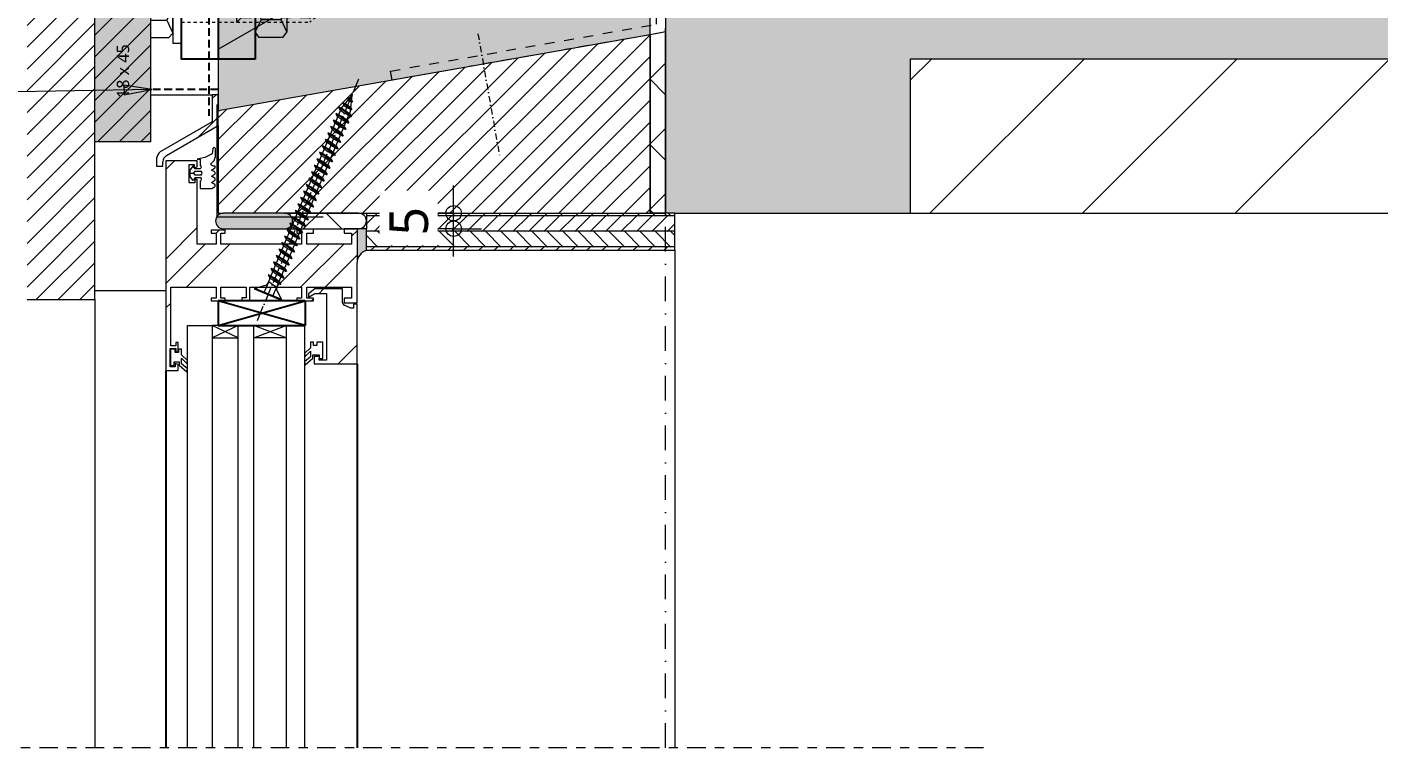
# Model space of a CAD drawing. Header units: millimetres. Extents: x -435 to 27166, y -19117 to 26500.
# Drawn here: x 7180.3 to 7618.6, y 21802.3 to 22036.1 of the extents above; entities that cross this region are included whole.
import ezdxf

# ---------------------------------------------------------------- set-up
doc = ezdxf.new("R2010")
doc.units = ezdxf.units.MM
for name, pattern in [('Dash', [6.35, 3.175, -3.175]), ('MV_center', [15, 6, -3, 3, -3]), ('MV_hartlijn_staal', [6.6, 5, -0.8, 0, -0.8]), ('MV_hidden', [3.75, 2.5, -1.25]), ('MV_stramien', [16, 8, -4, 0, -4]), ('Streep 1_1', [2, 1, -1]), ('Streep-stip _ detail', [4, 2, -1, 0, -1])]:
    doc.linetypes.add(name, pattern=pattern)
for name, color, linetype, lineweight in [('A-ANNO-DIMS', 211, 'Continuous', 13), ('A-ANNO-DIMS-5', 211, 'Continuous', 13), ('A-ANNO-NOTE', 131, 'Continuous', 18), ('A-DETL', 90, 'Continuous', 13), ('A-DETL-GENF', 92, 'Continuous', 18), ('A-DETL-GENF-HDLN', 1, 'Dash', 18), ('A-DETL-MEDM', 33, 'Continuous', 18), ('A-DETL-THIN', 151, 'Continuous', 18), ('G-ANNO-TEXT', 231, 'Continuous', 13)]:
    doc.layers.add(name, color=color, linetype=linetype, lineweight=lineweight)
doc.styles.add('Segoe UI_1', font='segoeui.ttf', dxfattribs={"height": 4})
doc.styles.add('Segoe UI_3', font='segoeui.ttf', dxfattribs={"height": 12.5})
doc.dimstyles.new('2_5_mm_4', dxfattribs={"dimscale": 304.8, "dimtxt": 13.092049, "dimasz": 0.016404, "dimexe": 0.029528, "dimexo": 0.0625, "dimgap": 0.014764, "dimtad": 1, "dimdec": 0, "dimzin": 0, "dimdsep": 46, "dimtxsty": 'Segoe UI_3', "dimblk1": 'DOTBLANK', "dimblk2": 'DOTBLANK', "dimsah": 1, "dimcen": 0.09, "dimdle": 0.029528, "dimazin": 0, "dimtfac": 1, "dimtdec": 4, "dimtix": 1, "dimtmove": 0, "dimatfit": 3, "dimfxl": 0.029528, "dimfxlon": 1, "dimtvp": 1, "dimtfill": 1, "dimtolj": 1, "dimtzin": 0, "dimarcsym": 2})
pattern_1 = [(45, (0, 0), (-3.5355339, 3.5355339), [])]
pattern_2 = [(45, (0, 0), (-22.45064, 22.45064), []), (45, (7.938, 0), (0, 44.90128), []), (45, (-7.938, 0), (0, 44.90128), [])]
pattern_3 = [(45, (0, 0), (-10.606602, 10.606602), []), (135, (0, 0), (-10.606602, -10.606602), [])]

# ---------------------------------------------------------------- blocks, each defined once
blk = doc.blocks.new('42 isolatie - Type 1-3763119-Details Appartement')
at = {"layer": 'A-DETL-GENF'}
blk.add_hatch(color=256, dxfattribs=at).paths.add_polyline_path([(483.97, 1.37), (459.39, 140.8), (0.28, 140.8), (0.28, 0.8), (483.97, 0.8)])
at = {"layer": 'A-DETL-GENF', "lineweight": 13}
h = blk.add_hatch(dxfattribs=at)
h.set_pattern_fill('FP_8', color=256, style=0, pattern_type=2)
h.set_pattern_definition([(60, (-857.8, 704), (-121.936, 70.4), []), (120, (-857.8, 704), (-121.936, -70.4), [])])
h.paths.add_polyline_path([(483.97, 1.37), (459.39, 140.8), (0.28, 140.8), (0.28, 0.8), (483.97, 0.8)])
at = {"layer": 'A-DETL-GENF'}
for p, q in [((459.39, 140.8), (0.28, 140.8)), ((0.28, 140.8), (0.28, 0.8)), ((459.39, 140.8), (0.28, 140.8)), ((0.28, 0.8), (478.85, 0.8)), ((0.28, 0.8), (478.85, 0.8)), ((478.85, 0.8), (483.97, 0.8)), ((483.97, 0.8), (483.97, 1.37)), ((483.97, 0.8), (483.97, 1.37))]:
    blk.add_line(p, q, dxfattribs=at)
blk = doc.blocks.new('00 moer s e1 - M16-3186865-Details Appartement')
at = {"layer": 'A-DETL-GENF'}
for p, q in [((-13, 11.61), (-11.72, 13)), ((-13, 11.61), (-11.14, 7.43)), ((-13, -11.14), (-13, 11.61)), ((-11.72, 13), (-3.99, 13)), ((-4.64, 7.43), (-2.79, 11.61)), ((-3.99, 13), (-2.79, 11.61)), ((-2.79, 11.61), (-2.79, 0)), ((-11.14, 7.43), (-13, 3.25)), ((-11.14, 7.43), (-4.64, 7.43)), ((-2.79, 3.25), (-4.64, 7.43)), ((-13, 3.25), (-13, -3.25)), ((-2.79, -3.25), (-2.79, 3.25)), ((-2.79, 0), (-2.79, -11.14)), ((-13, -3.25), (-11.14, -7.2)), ((-4.64, -7.2), (-2.79, -3.25)), ((-11.14, -7.2), (-13, -11.14)), ((-11.14, -7.2), (-4.64, -7.2)), ((-2.79, -11.14), (-4.64, -7.2)), ((-11.78, -13), (-13, -11.14)), ((-4.16, -13), (-11.78, -13)), ((-2.79, -11.14), (-4.16, -13))]:
    blk.add_line(p, q, dxfattribs=at)
blk = doc.blocks.new('00 bout s e1 - M16-4297819-Details Appartement')
at = {"layer": 'A-DETL-GENF'}
for p, q in [((0, 14.86), (-2.79, 14.86)), ((-2.79, 14.86), (-2.79, 0)), ((0, -14.86), (0, 14.86)), ((-11.78, 13), (-13, 11.14)), ((-11.14, 7.2), (-13, 11.14)), ((-13, 11.14), (-13, -1.8)), ((-4.16, 13), (-11.78, 13)), ((-2.79, 11.14), (-4.64, 7.2)), ((-2.79, 11.14), (-4.16, 13)), ((-2.79, 0), (-2.79, 11.14)), ((-13, 3.25), (-11.14, 7.2)), ((-11.14, 7.2), (-4.64, 7.2)), ((-4.64, 7.2), (-2.79, 3.25)), ((-13, -1.8), (-13, 3.25)), ((-2.79, 3.25), (-2.79, -3.25)), ((-2.79, -3.25), (-4.64, -7.43)), ((-2.79, -11.61), (-2.79, 0)), ((-2.79, 0), (-2.79, -14.86)), ((-10, -7.43), (-4.64, -7.43)), ((-4.64, -7.43), (-2.79, -11.61)), ((-10, -13), (-3.99, -13)), ((-3.99, -13), (-2.79, -11.61)), ((-2.79, -14.86), (0, -14.86))]:
    blk.add_line(p, q, dxfattribs=at)
at = {"layer": 'A-DETL-GENF', "linetype": 'Streep 1_1', "lineweight": 13}
for p, q in [((0, 8), (41.66, 8)), ((43.66, 6.5), (41.66, 8)), ((41.66, 8), (41.66, -8)), ((43.66, -6.5), (43.66, 6.5)), ((0, -8), (41.66, -8)), ((43.66, -6.5), (41.66, -8))]:
    blk.add_line(p, q, dxfattribs=at)
at = {"layer": 'A-DETL-GENF-HDLN'}
for p, q in [((18, 8), (19.5, 6.5)), ((18, -8), (18, 8)), ((19.5, 6.5), (41.66, 6.5)), ((18, -8), (19.5, -6.5)), ((19.5, -6.5), (41.66, -6.5))]:
    blk.add_line(p, q, dxfattribs=at)
blk = doc.blocks.new('31 driedubbel_glas - HR___-V67-Details Appartement')
at = {"layer": 'A-DETL-GENF', "lineweight": 13}
for p, q in [((73.04, 38), (210, 38)), ((210, 38), (210, 30)), ((210, 30), (73.04, 30)), ((210, 30), (206, 30)), ((210, 21.5), (206, 30)), ((206, 21.5), (210, 30)), ((206, 30), (206, 21.5)), ((210, 21.5), (210, 30)), ((73.04, 21.5), (210, 21.5)), ((210, 21.5), (210, 0)), ((73.04, 16.5), (210, 16.5)), ((206, 6), (206, 16.5)), ((206, 16.5), (210, 6)), ((206, 6), (210, 16.5)), ((210, 6), (73.04, 6)), ((210, 0), (73.04, 0))]:
    blk.add_line(p, q, dxfattribs=at)
blk = doc.blocks.new('28 schroeven 2D - Verzonken schroef 5_0x70mm-4442500-Details Appartement')
at = {"layer": 'A-DETL-GENF', "linetype": 'MV_hartlijn_staal', "lineweight": 13}
blk.add_line((0, -9.1), (0, 75.9), dxfattribs=at)
at = {"layer": 'A-DETL-GENF', "lineweight": 5}
for p, q in [((-1.76, 66.66), (-1.01, 66.02)), ((1.76, 65.84), (-1.76, 66.66)), ((-1.5, 65), (0, 70)), ((-1.02, 68.71), (-0.27, 68.07)), ((1.02, 68.23), (-1.02, 68.71)), ((0, 70), (1.5, 65)), ((0.27, 68.87), (1.02, 68.23)), ((1.01, 66.48), (1.76, 65.84)), ((-2.5, 64.89), (-1.75, 64.25)), ((2.5, 63.73), (-2.5, 64.89)), ((-2.5, 62.62), (-1.75, 61.98)), ((2.5, 61.46), (-2.5, 62.62)), ((-1.5, 3.55), (-1.5, 65)), ((1.5, 65), (1.5, 3.55)), ((1.75, 64.37), (2.5, 63.73)), ((1.75, 62.1), (2.5, 61.46)), ((-2.5, 60.36), (-1.75, 59.72)), ((2.5, 59.19), (-2.5, 60.36)), ((-2.5, 58.09), (-1.75, 57.45)), ((2.5, 56.92), (-2.5, 58.09)), ((1.75, 59.83), (2.5, 59.19)), ((1.75, 57.56), (2.5, 56.92)), ((-2.5, 55.82), (-1.75, 55.18)), ((2.5, 54.65), (-2.5, 55.82)), ((-2.5, 53.55), (-1.75, 52.91)), ((2.5, 52.38), (-2.5, 53.55)), ((1.75, 55.29), (2.5, 54.65)), ((1.75, 53.02), (2.5, 52.38)), ((-2.5, 51.28), (-1.75, 50.64)), ((2.5, 50.12), (-2.5, 51.28)), ((-2.5, 49.01), (-1.75, 48.37)), ((2.5, 47.85), (-2.5, 49.01)), ((1.75, 50.76), (2.5, 50.12)), ((1.75, 48.49), (2.5, 47.85)), ((-2.5, 46.74), (-1.75, 46.1)), ((2.5, 45.58), (-2.5, 46.74)), ((-2.5, 44.47), (-1.75, 43.83)), ((2.5, 43.31), (-2.5, 44.47)), ((1.75, 46.22), (2.5, 45.58)), ((1.75, 43.95), (2.5, 43.31)), ((-2.5, 42.2), (-1.75, 41.56)), ((2.5, 41.04), (-2.5, 42.2)), ((-2.5, 39.93), (-1.75, 39.29)), ((2.5, 38.77), (-2.5, 39.93)), ((1.75, 41.68), (2.5, 41.04)), ((-2.5, 37.67), (-1.75, 37.03)), ((2.5, 36.5), (-2.5, 37.67)), ((-2.5, 35.4), (-1.75, 34.76)), ((2.5, 34.23), (-2.5, 35.4)), ((1.75, 39.41), (2.5, 38.77)), ((1.75, 37.14), (2.5, 36.5)), ((-2.5, 33.13), (-1.75, 32.49)), ((2.5, 31.96), (-2.5, 33.13)), ((-2.5, 30.86), (-1.75, 30.22)), ((2.5, 29.69), (-2.5, 30.86)), ((1.75, 34.87), (2.5, 34.23)), ((1.75, 32.6), (2.5, 31.96)), ((-2.5, 28.59), (-1.75, 27.95)), ((2.5, 27.43), (-2.5, 28.59)), ((-2.5, 26.32), (-1.75, 25.68)), ((2.5, 25.16), (-2.5, 26.32)), ((1.75, 30.33), (2.5, 29.69)), ((1.75, 28.07), (2.5, 27.43)), ((-2.5, 24.05), (-1.75, 23.41)), ((2.5, 22.89), (-2.5, 24.05)), ((1.75, 25.8), (2.5, 25.16)), ((1.75, 23.53), (2.5, 22.89)), ((-2.5, 21.78), (-1.75, 21.14)), ((2.5, 20.62), (-2.5, 21.78)), ((-2.5, 19.51), (-1.75, 18.87)), ((2.5, 18.35), (-2.5, 19.51)), ((1.75, 21.26), (2.5, 20.62)), ((1.75, 18.99), (2.5, 18.35)), ((-2.5, 17.24), (-1.75, 16.6)), ((2.5, 16.08), (-2.5, 17.24)), ((-2.5, 14.98), (-1.75, 14.34)), ((2.5, 13.81), (-2.5, 14.98)), ((1.75, 16.72), (2.5, 16.08)), ((1.75, 14.45), (2.5, 13.81)), ((-2.5, 12.71), (-1.75, 12.07)), ((2.5, 11.54), (-2.5, 12.71)), ((-2.5, 10.44), (-1.75, 9.8)), ((2.5, 9.27), (-2.5, 10.44)), ((1.75, 12.18), (2.5, 11.54)), ((1.75, 9.91), (2.5, 9.27)), ((-2.5, 8.17), (-1.75, 7.53)), ((2.5, 7), (-2.5, 8.17)), ((-2.5, 5.9), (-1.75, 5.26)), ((2.5, 4.74), (-2.5, 5.9)), ((1.75, 7.64), (2.5, 7)), ((1.75, 5.38), (2.5, 4.74)), ((-2.04, 2.4), (-4.9, 0)), ((-4.9, 0), (4.9, 0)), ((-4.54, 0.3), (4.54, 0.3)), ((-1.5, 4), (1.53, 3.26)), ((4.9, 0), (2.04, 2.4))]:
    blk.add_line(p, q, dxfattribs=at)
at = {"layer": 'A-DETL-GENF'}
for p, q in [((-1.5, 3.55), (-1.5, 0)), ((1.5, 3.55), (1.5, 0))]:
    blk.add_line(p, q, dxfattribs=at)
at = {"layer": 'A-DETL-GENF', "lineweight": 5}
for centre, start, end in [((-3, 3.55), 310, 0), ((3, 3.55), 180, 230)]:
    blk.add_arc(centre, 1.5, start, end, dxfattribs=at)
for points in [[(-1.76, 66.66), (-1.34, 66.87), (1.01, 66.48)], [(-1.02, 68.71), (-0.85, 68.85), (0.27, 68.87)], [(-1.01, 66.02), (1.59, 65.65), (1.76, 65.84)], [(-0.27, 68.07), (0.96, 68.13), (1.02, 68.23)], [(-2.5, 64.89), (-1.83, 65.19), (1.75, 64.37)], [(-2.5, 62.62), (-1.83, 62.92), (1.75, 62.1)], [(-1.75, 64.25), (2.23, 63.45), (2.5, 63.73)], [(-1.75, 61.98), (2.23, 61.18), (2.5, 61.46)], [(-2.5, 60.36), (-1.83, 60.65), (1.75, 59.83)], [(-2.5, 58.09), (-1.83, 58.38), (1.75, 57.56)], [(-1.75, 59.72), (2.23, 58.91), (2.5, 59.19)], [(-1.75, 57.45), (2.23, 56.65), (2.5, 56.92)], [(-2.5, 55.82), (-1.83, 56.11), (1.75, 55.29)], [(-2.5, 53.55), (-1.83, 53.84), (1.75, 53.02)], [(-1.75, 55.18), (2.23, 54.38), (2.5, 54.65)], [(-1.75, 52.91), (2.23, 52.11), (2.5, 52.38)], [(-2.5, 51.28), (-1.83, 51.57), (1.75, 50.76)], [(-2.5, 49.01), (-1.83, 49.3), (1.75, 48.49)], [(-1.75, 50.64), (2.23, 49.84), (2.5, 50.12)], [(-1.75, 48.37), (2.23, 47.57), (2.5, 47.85)], [(-2.5, 46.74), (-1.83, 47.04), (1.75, 46.22)], [(-2.5, 44.47), (-1.83, 44.77), (1.75, 43.95)], [(-1.75, 46.1), (2.23, 45.3), (2.5, 45.58)], [(-1.75, 43.83), (2.23, 43.03), (2.5, 43.31)], [(-2.5, 42.2), (-1.83, 42.5), (1.75, 41.68)], [(-2.5, 39.93), (-1.83, 40.23), (1.75, 39.41)], [(-1.75, 41.56), (2.23, 40.76), (2.5, 41.04)], [(-2.5, 37.67), (-1.83, 37.96), (1.75, 37.14)], [(-2.5, 35.4), (-1.83, 35.69), (1.75, 34.87)], [(-1.75, 39.29), (2.23, 38.49), (2.5, 38.77)], [(-1.75, 37.03), (2.23, 36.22), (2.5, 36.5)], [(-2.5, 33.13), (-1.83, 33.42), (1.75, 32.6)], [(-2.5, 30.86), (-1.83, 31.15), (1.75, 30.33)], [(-1.75, 34.76), (2.23, 33.96), (2.5, 34.23)], [(-1.75, 32.49), (2.23, 31.69), (2.5, 31.96)], [(-2.5, 28.59), (-1.83, 28.88), (1.75, 28.07)], [(-2.5, 26.32), (-1.83, 26.61), (1.75, 25.8)], [(-1.75, 30.22), (2.23, 29.42), (2.5, 29.69)], [(-1.75, 27.95), (2.23, 27.15), (2.5, 27.43)], [(-2.5, 24.05), (-1.83, 24.35), (1.75, 23.53)], [(-1.75, 25.68), (2.23, 24.88), (2.5, 25.16)], [(-1.75, 23.41), (2.23, 22.61), (2.5, 22.89)], [(-2.5, 21.78), (-1.83, 22.08), (1.75, 21.26)], [(-2.5, 19.51), (-1.83, 19.81), (1.75, 18.99)], [(-1.75, 21.14), (2.23, 20.34), (2.5, 20.62)], [(-1.75, 18.87), (2.23, 18.07), (2.5, 18.35)], [(-2.5, 17.24), (-1.83, 17.54), (1.75, 16.72)], [(-2.5, 14.98), (-1.83, 15.27), (1.75, 14.45)], [(-1.75, 16.6), (2.23, 15.8), (2.5, 16.08)], [(-1.75, 14.34), (2.23, 13.53), (2.5, 13.81)], [(-2.5, 12.71), (-1.83, 13), (1.75, 12.18)], [(-2.5, 10.44), (-1.83, 10.73), (1.75, 9.91)], [(-1.75, 12.07), (2.23, 11.27), (2.5, 11.54)], [(-1.75, 9.8), (2.23, 9), (2.5, 9.27)], [(-2.5, 8.17), (-1.83, 8.46), (1.75, 7.64)], [(-2.5, 5.9), (-1.83, 6.19), (1.75, 5.38)], [(-1.75, 7.53), (2.23, 6.73), (2.5, 7)], [(-1.75, 5.26), (2.23, 4.46), (2.5, 4.74)]]:
    blk.add_open_spline(points, degree=2, dxfattribs=at)
blk = doc.blocks.new('30_L-anker schuin - 90x90-4466865-Details Appartement')
at = {"layer": 'A-DETL-GENF', "linetype": 'Streep-stip _ detail', "lineweight": 13}
for p, q in [((60.82, 0.57), (53.88, 39.96)), ((-30, -60), (10, -60))]:
    blk.add_line(p, q, dxfattribs=at)
at = {"layer": 'A-DETL-GENF', "linetype": 'Dash'}
for p, q in [((0, 0), (88.63, 15.63)), ((88.63, 15.63), (89.15, 12.67)), ((89.15, 12.67), (3, -2.52)), ((0, -90), (0, 0)), ((3, -2.52), (3, -90)), ((3, -90), (0, -90))]:
    blk.add_line(p, q, dxfattribs=at)
at = {"layer": 'A-DETL-GENF'}
for p, q in [((0, -50), (3, -50)), ((0, -70), (3, -70))]:
    blk.add_line(p, q, dxfattribs=at)
blk = doc.blocks.new('00 hout_rechthoekig_sls - Vuren 18x45-V68-Details Appartement')
at = {"layer": 'A-DETL-GENF', "lineweight": 13}
blk.add_hatch(color=256, dxfattribs=at).paths.add_polyline_path([(0, -18), (45, -18), (45, 0), (0, 0)])
at = {"layer": 'A-DETL-MEDM', "lineweight": 13}
h = blk.add_hatch(dxfattribs=at)
h.set_pattern_fill('FP_84', color=256, style=0, pattern_type=2)
h.set_pattern_definition([(315, (-21998.948, 7202.344), (3.5355339, 3.5355339), [])])
h.paths.add_polyline_path([(0, -18), (45, -18), (45, 0), (0, 0)])
at = {"layer": 'A-DETL-MEDM'}
for p, q in [((0, 0), (45, 0)), ((0, -18), (0, 0)), ((45, 0), (45, -18)), ((45, 0), (45, -18)), ((45, 0), (45, -18)), ((45, -18), (0, -18)), ((45, -18), (0, -18))]:
    blk.add_line(p, q, dxfattribs=at)
blk = doc.blocks.new('NLRS_00_DI_maskeer - Type 1-4234965-Details Appartement')
at = {"layer": 'A-DETL-GENF', "linetype": 'MV_center'}
blk.add_line((268.67, 0), (-100, 0), dxfattribs=at)
blk = doc.blocks.new('DIMBLOCK281-Details Appartement')
at = {"layer": 'A-ANNO-DIMS-5'}
for p, q in [((7318.63, 21961.74), (7318.63, 21984.74)), ((7318.63, 21975.74), (7309.63, 21975.74)), ((7318.63, 21975.74), (7327.63, 21975.74)), ((7318.63, 21970.74), (7309.63, 21970.74)), ((7318.63, 21970.74), (7327.63, 21970.74))]:
    blk.add_line(p, q, dxfattribs=at)
for centre in [(7318.63, 21975.74), (7318.63, 21970.74)]:
    blk.add_circle(centre, 2.5, dxfattribs=at)
at = {"layer": 'A-ANNO-DIMS-5', "color": 0, "insert": (7297.82, 21968.48), "char_height": 12.5, "width": 11.4258, "attachment_point": 1, "rotation": 90, "line_spacing_factor": 1.142579, "style": 'Segoe UI_3', "bg_fill": 3, "box_fill_scale": 1.25, "bg_fill_color": 9, "bg_fill_true_color": 13158600, "bg_fill_transparency": 0}
blk.add_mtext('5', dxfattribs=at)
blk = doc.blocks.new('_DotBlank')
at = {"color": 0, "linetype": 'ByBlock', "lineweight": -2}
blk.add_line((-0.5, 0), (-1, 0), dxfattribs=at)
blk.add_circle((0, 0), 0.5, dxfattribs=at)

msp = doc.modelspace()

# ---------------------------------------------------------------- hatches: boundary and pattern name
at = {"layer": 'A-DETL-GENF', "lineweight": 13}
h = msp.add_hatch(dxfattribs=at)
h.set_pattern_fill('FP_33', color=250, style=0, pattern_type=2)
h.set_pattern_definition(pattern_1)
h.paths.add_polyline_path([(7198.76, 21947.74), (7202.34, 21947.74), (7202.34, 22528.24), (7180.34, 22528.24), (7180.34, 21947.74)])
at = {"layer": 'A-DETL-GENF'}
for color, points in [(9, [(7435.95, 21975.74), (7466.61, 21975.74), (7466.61, 22025.74), (7891.53, 22025.74), (7891.53, 22175.74), (7387.34, 22175.74), (7387.34, 21975.74), (7390.34, 21975.74)]), (7, [(7243.94, 21970.74), (7263.94, 21970.74), (7264.59, 21970.83), (7265.19, 21971.08), (7265.71, 21971.48), (7266.11, 21971.99), (7266.36, 21972.6), (7266.44, 21973.24), (7266.36, 21973.89), (7266.11, 21974.49), (7265.71, 21975.01), (7265.19, 21975.41), (7264.59, 21975.66), (7263.94, 21975.74), (7243.94, 21975.74), (7243.3, 21975.66), (7242.69, 21975.41), (7242.18, 21975.01), (7241.78, 21974.49), (7241.53, 21973.89), (7241.44, 21973.24), (7241.53, 21972.6), (7241.78, 21971.99), (7242.18, 21971.48), (7242.69, 21971.08), (7243.3, 21970.83)]), (1, [(7287.34, 21959.74), (7287.44, 21960.62), (7287.72, 21961.45), (7288.18, 21962.19), (7288.79, 21962.82), (7289.52, 21963.31), (7290.34, 21963.62), (7290.34, 21970.74), (7287.34, 21970.74)])]:
    msp.add_hatch(color=color, dxfattribs=at).paths.add_polyline_path(points)
at = {"layer": 'A-DETL-GENF', "lineweight": 13}
h = msp.add_hatch(dxfattribs=at)
h.set_pattern_fill('FP_21', color=251, style=0, pattern_type=2)
h.set_pattern_definition(pattern_3)
h.paths.add_polyline_path([(7387.34, 21975.74), (7387.34, 22034.52), (7382.34, 22033.63), (7382.34, 21975.74)])
h = msp.add_hatch(dxfattribs=at)
h.set_pattern_fill('FP_33', color=250, style=0, pattern_type=2)
h.set_pattern_definition(pattern_1)
h.paths.add_polyline_path([(7317.35, 21975.74), (7382.34, 21975.74), (7382.34, 22033.63), (7242.34, 22008.95), (7242.34, 21975.74), (7266.44, 21975.74)])
h = msp.add_hatch(dxfattribs=at)
h.set_pattern_fill('FP_78', color=250, style=0, pattern_type=2)
h.set_pattern_definition([(45, (0, 0), (-24.748737, 24.748737), [])])
h.paths.add_polyline_path([(8181.23, 21975.74), (8270.84, 21975.74), (8270.84, 22025.74), (8181.23, 22025.74)])
h.paths.add_polyline_path([(7891.53, 21975.74), (7891.53, 22025.74), (7466.61, 22025.74), (7466.61, 21975.74), (7673.15, 21975.74)])
h = msp.add_hatch(dxfattribs=at)
h.set_pattern_fill('FP_83', color=254, style=0, pattern_type=2)
h.set_pattern_definition(pattern_2)
h.paths.add_polyline_path([(7224.34, 21991.03), (7224.34, 21992.4), (7224.47, 21993), (7224.72, 21993.56), (7225.08, 21994.05), (7225.53, 21994.46), (7242.34, 22004.17), (7242.34, 22014.17), (7240.38, 22014.17), (7240.38, 22005.34), (7223.33, 21995.44), (7223.08, 21995.21), (7222.72, 21994.71), (7222.47, 21994.16), (7222.34, 21993.56), (7222.34, 21991.03)])
h = msp.add_hatch(dxfattribs=at)
h.set_pattern_fill('FP_83', color=254, style=0, pattern_type=2)
h.set_pattern_definition(pattern_2)
h.paths.add_polyline_path([(7229.34, 21924.74), (7229.34, 21926.74), (7228.34, 21927.04), (7228.34, 21925.94), (7226.74, 21925.94), (7226.74, 21931.93), (7228.54, 21931.93), (7228.54, 21930.83), (7229.34, 21930.83), (7229.34, 21933.84), (7228.54, 21933.84), (7228.54, 21932.74), (7226.94, 21932.74), (7226.94, 21951.74), (7241.64, 21951.74), (7241.64, 21948.24), (7240.05, 21948.24), (7240.05, 21947.29), (7244.55, 21947.29), (7244.55, 21948.24), (7243.14, 21948.24), (7243.14, 21951.79), (7251.34, 21951.79), (7251.34, 21948.3), (7249.95, 21948.3), (7249.95, 21947.29), (7252.54, 21947.29), (7252.54, 21951.74), (7269.34, 21951.74), (7269.34, 21948.24), (7267.76, 21948.24), (7267.76, 21947.29), (7273.16, 21947.29), (7273.16, 21948.24), (7271.04, 21948.24), (7271.04, 21951.74), (7285.54, 21951.74), (7285.54, 21948.24), (7283.17, 21948.24), (7283.17, 21946.74), (7287.34, 21946.74), (7287.34, 21970.74), (7283.17, 21970.74), (7283.17, 21969.24), (7285.54, 21969.24), (7285.54, 21965.74), (7271.04, 21965.74), (7271.04, 21969.24), (7273.16, 21969.24), (7273.16, 21970.54), (7267.76, 21970.54), (7267.76, 21969.24), (7269.34, 21969.24), (7269.34, 21965.74), (7243.14, 21965.74), (7243.14, 21969.25), (7244.55, 21969.25), (7244.55, 21970.24), (7240.05, 21970.24), (7240.05, 21969.25), (7241.64, 21969.25), (7241.64, 21965.69), (7235.54, 21965.69), (7235.54, 21986.66), (7234.74, 21986.66), (7234.74, 21985.56), (7232.94, 21985.56), (7232.94, 21991.54), (7234.54, 21991.54), (7234.54, 21990.44), (7235.54, 21990.74), (7235.54, 21992.74), (7225.34, 21992.74), (7225.34, 21924.74)])
h.paths.add_polyline_path([(7287.34, 21926.95), (7287.34, 21946.25), (7286.14, 21946.25), (7286.14, 21945.01), (7285.25, 21945.01), (7283.14, 21945.96), (7282.64, 21946.75), (7282.64, 21951.24), (7273.63, 21951.24), (7271.54, 21949.61), (7271.54, 21948.52), (7273.64, 21949.77), (7277.39, 21949.77), (7277.39, 21928.15), (7275.05, 21928.15), (7275.05, 21929.24), (7273.47, 21929.24), (7273.47, 21926.95)])
h = msp.add_hatch(dxfattribs=at)
h.set_pattern_fill('FP_21', color=251, style=0, pattern_type=2)
h.set_pattern_definition(pattern_3)
h.paths.add_polyline_path([(7265.19, 21970.74), (7288.18, 21970.79), (7288.49, 21970.83), (7289.09, 21971.08), (7289.61, 21971.48), (7290.01, 21971.99), (7290.26, 21972.6), (7290.34, 21973.24), (7290.26, 21973.89), (7290.01, 21974.49), (7289.61, 21975.01), (7289.09, 21975.41), (7288.49, 21975.66), (7287.84, 21975.74), (7263.94, 21975.74), (7264.59, 21975.66), (7265.19, 21975.41), (7265.71, 21975.01), (7266.11, 21974.49), (7266.36, 21973.89), (7266.44, 21973.24), (7266.36, 21972.6), (7266.11, 21971.99), (7265.71, 21971.48), (7265.19, 21971.08), (7264.59, 21970.83), (7263.94, 21970.74)])
h = msp.add_hatch(dxfattribs=at)
h.set_pattern_fill('FP_11', color=254, style=0, pattern_type=2)
h.set_pattern_definition([(0, (0, 0), (0, 5), [50, 0]), (45, (0, 0), (5.00065916, 0), [7.071, -7.071]), (315, (0, 0), (5.00065916, 0), [7.071, -7.071])])
h.paths.add_polyline_path([(7390.34, 21963.74), (7390.34, 21975.74), (7290.34, 21975.74), (7290.34, 21963.74), (7382.34, 21963.74)])
at = {"layer": 'G-ANNO-TEXT'}
msp.add_hatch(color=7, dxfattribs=at).paths.add_polyline_path([(7220.76, 22015.86), (7211.73, 22017.28), (7211.79, 22014.11)])

# ---------------------------------------------------------------- linework, layer by layer
at = {"layer": 'A-DETL', "linetype": 'MV_stramien', "lineweight": 18}
msp.add_line((7387.34, 21802.34), (7387.34, 22747.07), dxfattribs=at)
at = {"layer": 'A-DETL', "linetype": 'MV_hidden', "lineweight": 25}
for p, q in [((7239.24, 22530.74), (7239.24, 22007.3)), ((7242.34, 22015.84), (7220.34, 22015.84))]:
    msp.add_line(p, q, dxfattribs=at)
at = {"layer": 'A-DETL', "lineweight": 25}
for p, q in [((7230.34, 22185.74), (7230.34, 22025.74)), ((7242.34, 22185.74), (7242.34, 22025.74)), ((7242.34, 22185.74), (7242.34, 22025.74)), ((7254.34, 22185.74), (7254.34, 22025.74)), ((7242.34, 22025.74), (7230.34, 22025.74)), ((7254.34, 22025.74), (7242.34, 22025.74)), ((7242.3, 21947.29), (7242.3, 21939.29)), ((7270.46, 21947.29), (7242.3, 21947.29)), ((7270.46, 21939.29), (7242.3, 21947.29)), ((7242.3, 21939.29), (7270.46, 21947.29)), ((7270.46, 21947.29), (7270.46, 21939.29)), ((7242.3, 21939.29), (7270.46, 21939.29)), ((7225.34, 21924.74), (7225.34, 21802.34)), ((7287.34, 21926.95), (7287.34, 21802.34))]:
    msp.add_line(p, q, dxfattribs=at)
at = {"layer": 'A-DETL', "lineweight": 18}
for p, q in [((7387.34, 22175.74), (7387.34, 21975.74)), ((7387.34, 22034.52), (7382.34, 22033.63)), ((7387.34, 21975.74), (7387.34, 22034.52)), ((7382.34, 22033.63), (7242.34, 22008.95)), ((7382.34, 21975.74), (7382.34, 22033.63)), ((7382.34, 22033.63), (7382.34, 21975.74)), ((7891.53, 22025.74), (7466.61, 22025.74)), ((7466.61, 22025.74), (7466.61, 21975.74)), ((7220.34, 22014.17), (7240.38, 22014.17)), ((7242.34, 22014.17), (7240.38, 22014.17)), ((7240.38, 22014.17), (7240.38, 22005.34)), ((7242.34, 22004.17), (7242.34, 22014.17)), ((7241.84, 22011.03), (7241.84, 21974.59)), ((7240.38, 22005.34), (7223.53, 21995.62)), ((7225.53, 21994.46), (7242.34, 22004.17)), ((7242.3, 22004.17), (7242.3, 21975.74)), ((7202.34, 21947.74), (7202.34, 21998.95)), ((7222.34, 21993.56), (7222.34, 21991.03)), ((7222.34, 21991.03), (7224.34, 21991.03)), ((7224.34, 21991.03), (7224.34, 21992.4)), ((7241.84, 21974.59), (7276.34, 21974.59)), ((7242.3, 21975.74), (7243.94, 21975.74)), ((7263.94, 21975.74), (7243.94, 21975.74)), ((7263.94, 21975.74), (7382.34, 21975.74)), ((7287.84, 21975.74), (7263.94, 21975.74)), ((7382.34, 21975.74), (7387.34, 21975.74)), ((7390.34, 21975.74), (7466.61, 21975.74)), ((7390.34, 21963.74), (7390.34, 21975.74)), ((7466.61, 21975.74), (7891.53, 21975.74)), ((7243.94, 21970.74), (7263.94, 21970.74)), ((7263.94, 21970.74), (7287.34, 21970.74)), ((7290.34, 21970.74), (7287.34, 21970.74)), ((7287.34, 21970.74), (7287.34, 21959.74)), ((7290.34, 21963.62), (7290.34, 21970.74)), ((7180.34, 21947.74), (7202.34, 21947.74)), ((7277.39, 21949.77), (7277.39, 21928.15)), ((7273.16, 21933.89), (7272.21, 21933.89)), ((7272.21, 21933.89), (7272.21, 21932.14)), ((7273.16, 21932.84), (7273.16, 21933.89)), ((7276.27, 21933.89), (7274.32, 21933.89)), ((7274.32, 21933.89), (7274.32, 21932.84)), ((7276.27, 21928.66), (7276.27, 21933.89)), ((7228.32, 21931.62), (7226.87, 21931.62)), ((7226.87, 21931.62), (7226.87, 21926.4)), ((7228.32, 21930.58), (7228.32, 21931.62)), ((7229.48, 21930.58), (7228.32, 21930.58)), ((7230.42, 21931.62), (7229.48, 21931.62)), ((7229.48, 21931.62), (7229.48, 21930.58)), ((7230.42, 21929.87), (7230.42, 21931.62)), ((7232.32, 21927.98), (7230.42, 21929.87)), ((7272.21, 21932.14), (7270.32, 21930.25)), ((7270.32, 21930.25), (7270.51, 21929.34)), ((7272.21, 21929.22), (7270.32, 21927.51)), ((7270.51, 21929.34), (7272.21, 21931.04)), ((7272.21, 21931.04), (7272.21, 21929.22)), ((7272.96, 21928.78), (7272.96, 21929.83)), ((7272.96, 21929.83), (7275.05, 21929.83)), ((7274.32, 21932.84), (7273.16, 21932.84)), ((7275.05, 21929.83), (7275.05, 21928.66)), ((7226.87, 21926.4), (7228, 21926.4)), ((7228, 21926.4), (7228, 21927.57)), ((7228, 21927.57), (7229.67, 21927.57)), ((7229.67, 21927.57), (7229.67, 21926.52)), ((7229.67, 21926.52), (7232.12, 21924.32)), ((7230.42, 21926.95), (7230.42, 21928.77)), ((7230.42, 21928.77), (7232.12, 21927.07)), ((7232.32, 21925.25), (7230.42, 21926.95)), ((7232.12, 21927.07), (7232.32, 21927.98)), ((7232.12, 21924.32), (7232.32, 21925.25)), ((7270.32, 21927.51), (7270.52, 21926.58)), ((7270.52, 21926.58), (7272.96, 21928.78)), ((7275.05, 21928.66), (7276.27, 21928.66))]:
    msp.add_line(p, q, dxfattribs=at)
at = {"layer": 'A-DETL'}
for p, q in [((7240.36, 21995.06), (7237.99, 21993.84)), ((7240.59, 21996.78), (7240.36, 21995.06)), ((7241.44, 21994.15), (7241.44, 21996.78)), ((7234.16, 21991.08), (7233.14, 21989.72)), ((7234.54, 21990.55), (7234.16, 21991.08)), ((7234.84, 21990.14), (7234.61, 21990.46)), ((7237.99, 21993.84), (7235.54, 21993.24)), ((7235.54, 21993.24), (7236.44, 21993.24)), ((7236.44, 21993.24), (7236.44, 21991.34)), ((7239.84, 21991.65), (7240.96, 21992.9)), ((7240.16, 21989.76), (7241.13, 21990.35)), ((7240.96, 21992.9), (7241.44, 21994.15)), ((7233.14, 21989.72), (7233.14, 21988.74)), ((7233.14, 21988.74), (7234.36, 21988.74)), ((7233.14, 21988.74), (7233.14, 21987.77)), ((7234.16, 21986.41), (7233.14, 21987.77)), ((7234.84, 21987.35), (7234.16, 21986.41)), ((7234.36, 21988.74), (7234.84, 21989.36)), ((7234.84, 21988.13), (7234.36, 21988.74)), ((7236.44, 21990.14), (7234.84, 21990.14)), ((7234.84, 21989.36), (7236.74, 21989.36)), ((7236.74, 21988.13), (7234.84, 21988.13)), ((7234.84, 21987.35), (7236.44, 21987.35)), ((7236.44, 21986.15), (7236.44, 21983.74)), ((7241.2, 21989.12), (7240.16, 21989.76)), ((7240.16, 21987.76), (7241.13, 21988.34)), ((7241.2, 21987.11), (7240.16, 21987.76)), ((7240.16, 21985.75), (7241.13, 21986.33)), ((7236.44, 21983.74), (7240.24, 21983.74)), ((7241.2, 21985.11), (7240.16, 21985.75)), ((7240.24, 21983.74), (7241.13, 21984.33)), ((7290.34, 21975.74), (7290.34, 21970.74)), ((7390.34, 21975.74), (7382.34, 21975.74)), ((7290.34, 21963.74), (7390.34, 21963.74)), ((7390.34, 21963.74), (7390.34, 21802.34)), ((7202.34, 21950.74), (7225.34, 21950.74)), ((7202.34, 21947.74), (7202.34, 21802.34))]:
    msp.add_line(p, q, dxfattribs=at)
at = {"layer": 'A-DETL', "lineweight": 18}
for centre, radius, start, end in [((7225.24, 21993.26), 2.91, 125.8917, 174.1083), ((7227.24, 21992.11), 2.91, 125.8917, 174.1083), ((7243.94, 21973.24), 2.5, 90, 270), ((7263.94, 21973.24), 2.5, 270, 90), ((7263.94, 21973.24), 2.5, 270, 90), ((7287.84, 21973.24), 2.5, 270, 90), ((7291.34, 21959.74), 4, 104.4775, 180)]:
    msp.add_arc(centre, radius, start, end, dxfattribs=at)
at = {"layer": 'A-DETL'}
for centre, radius, start, end in [((7241.02, 21996.57), 0.471, 25.6267, 154.3733), ((7236.19, 21990.74), 0.652, 292.9586, 67.0414), ((7241.06, 21992.8), 1.68, 223.4172, 274.5708), ((7240.86, 21990.76), 0.497, 303.2749, 47.1375), ((7236.22, 21986.75), 0.641, 290.6419, 69.3581), ((7236.46, 21988.74), 0.677, 295.1778, 64.8222), ((7240.86, 21988.75), 0.497, 303.2749, 47.1375), ((7240.86, 21986.75), 0.497, 303.2749, 47.1375), ((7240.86, 21984.74), 0.497, 303.2749, 47.1375)]:
    msp.add_arc(centre, radius, start, end, dxfattribs=at)
at = {"layer": 'A-DETL-THIN'}
for p, q in [((7235.54, 21992.74), (7225.34, 21992.74)), ((7225.34, 21992.74), (7225.34, 21924.74)), ((7232.94, 21985.56), (7232.94, 21991.54)), ((7232.94, 21991.54), (7234.54, 21991.54)), ((7234.54, 21991.54), (7234.54, 21990.44)), ((7234.54, 21990.44), (7235.54, 21990.74)), ((7235.54, 21990.74), (7235.54, 21992.74)), ((7235.54, 21986.66), (7234.74, 21986.66)), ((7234.74, 21986.66), (7234.74, 21985.56)), ((7235.54, 21965.69), (7235.54, 21986.66)), ((7234.74, 21985.56), (7232.94, 21985.56)), ((7244.55, 21970.24), (7240.05, 21970.24)), ((7240.05, 21970.24), (7240.05, 21969.25)), ((7240.05, 21969.25), (7241.64, 21969.25)), ((7241.64, 21969.25), (7241.64, 21965.69)), ((7243.14, 21965.74), (7243.14, 21969.25)), ((7243.14, 21969.25), (7244.55, 21969.25)), ((7244.55, 21969.25), (7244.55, 21970.24)), ((7273.16, 21970.54), (7267.76, 21970.54)), ((7267.76, 21970.54), (7267.76, 21969.24)), ((7267.76, 21969.24), (7269.34, 21969.24)), ((7269.34, 21969.24), (7269.34, 21965.74)), ((7271.04, 21965.74), (7271.04, 21969.24)), ((7271.04, 21969.24), (7273.16, 21969.24)), ((7273.16, 21969.24), (7273.16, 21970.54)), ((7287.34, 21970.74), (7283.17, 21970.74)), ((7283.17, 21970.74), (7283.17, 21969.24)), ((7283.17, 21969.24), (7285.54, 21969.24)), ((7285.54, 21969.24), (7285.54, 21965.74)), ((7241.64, 21965.69), (7235.54, 21965.69)), ((7269.34, 21965.74), (7243.14, 21965.74)), ((7285.54, 21965.74), (7271.04, 21965.74)), ((7287.34, 21946.74), (7287.34, 21959.74)), ((7226.94, 21932.74), (7226.94, 21951.74)), ((7226.94, 21951.74), (7241.64, 21951.74)), ((7241.64, 21951.74), (7241.64, 21948.24)), ((7243.14, 21948.24), (7243.14, 21951.79)), ((7243.14, 21951.79), (7251.34, 21951.79)), ((7251.34, 21951.79), (7251.34, 21948.3)), ((7252.54, 21947.29), (7252.54, 21951.74)), ((7252.54, 21951.74), (7269.34, 21951.74)), ((7269.34, 21951.74), (7269.34, 21948.24)), ((7271.04, 21948.24), (7271.04, 21951.74)), ((7271.04, 21951.74), (7285.54, 21951.74)), ((7273.63, 21951.24), (7271.54, 21949.61)), ((7282.64, 21951.24), (7273.63, 21951.24)), ((7282.64, 21946.75), (7282.64, 21951.24)), ((7285.54, 21951.74), (7285.54, 21948.24)), ((7241.64, 21948.24), (7240.05, 21948.24)), ((7240.05, 21948.24), (7240.05, 21947.29)), ((7240.05, 21947.29), (7244.55, 21947.29)), ((7244.55, 21948.24), (7243.14, 21948.24)), ((7244.55, 21947.29), (7244.55, 21948.24)), ((7251.34, 21948.3), (7249.95, 21948.3)), ((7249.95, 21948.3), (7249.95, 21947.29)), ((7249.95, 21947.29), (7252.54, 21947.29)), ((7269.34, 21948.24), (7267.76, 21948.24)), ((7267.76, 21948.24), (7267.76, 21947.29)), ((7267.76, 21947.29), (7273.16, 21947.29)), ((7273.16, 21948.24), (7271.04, 21948.24)), ((7271.54, 21948.52), (7273.64, 21949.77)), ((7271.54, 21949.61), (7271.54, 21948.52)), ((7273.16, 21947.29), (7273.16, 21948.24)), ((7273.64, 21949.77), (7277.39, 21949.77)), ((7283.14, 21945.96), (7282.64, 21946.75)), ((7285.54, 21948.24), (7283.17, 21948.24)), ((7283.17, 21948.24), (7283.17, 21946.74)), ((7283.17, 21946.74), (7287.34, 21946.74)), ((7285.25, 21945.01), (7283.14, 21945.96)), ((7286.14, 21945.01), (7285.25, 21945.01)), ((7287.34, 21946.25), (7286.14, 21946.25)), ((7286.14, 21946.25), (7286.14, 21945.01)), ((7287.34, 21926.95), (7287.34, 21946.25)), ((7229.34, 21933.84), (7228.54, 21933.84)), ((7228.54, 21933.84), (7228.54, 21932.74)), ((7229.34, 21930.83), (7229.34, 21933.84)), ((7226.74, 21925.94), (7226.74, 21931.93)), ((7226.74, 21931.93), (7228.54, 21931.93)), ((7228.54, 21932.74), (7226.94, 21932.74)), ((7228.54, 21931.93), (7228.54, 21930.83)), ((7228.54, 21930.83), (7229.34, 21930.83)), ((7275.05, 21929.24), (7273.47, 21929.24)), ((7273.47, 21929.24), (7273.47, 21926.95)), ((7225.34, 21924.74), (7229.34, 21924.74)), ((7228.34, 21925.94), (7226.74, 21925.94)), ((7229.34, 21926.74), (7228.34, 21927.04)), ((7228.34, 21927.04), (7228.34, 21925.94)), ((7229.34, 21924.74), (7229.34, 21926.74)), ((7273.47, 21926.95), (7287.34, 21926.95)), ((7275.05, 21928.15), (7275.05, 21928.66)), ((7277.39, 21928.15), (7275.05, 21928.15))]:
    msp.add_line(p, q, dxfattribs=at)
at = {"layer": 'G-ANNO-TEXT', "color": 250}
for p, q in [((7220.76, 22015.86), (7211.73, 22017.28)), ((7211.73, 22017.28), (7211.79, 22014.11)), ((7220.76, 22015.86), (7073.63, 22013.21)), ((7211.79, 22014.11), (7220.76, 22015.86))]:
    msp.add_line(p, q, dxfattribs=at)

# ---------------------------------------------------------------- block references
at = {"layer": 'A-DETL-GENF'}
for name, p, rotation in [('42 isolatie - Type 1-3763119-Details Appartement', (7241.54, 22493.02), 270.0000000000011), ('28 schroeven 2D - Verzonken schroef 5_0x70mm-4442500-Details Appartement', (7258.52, 21949.34), 337.2315384382389)]:
    msp.add_blockref(name, p, dxfattribs=dict(at, rotation=rotation))
at = {"layer": 'A-DETL-GENF', "linetype": 'Dash', "rotation": 180}
msp.add_blockref('30_L-anker schuin - 90x90-4466865-Details Appartement', (7387.34, 22034.52), dxfattribs=at)
at = {"layer": 'A-DETL-GENF'}
msp.add_blockref('00 moer s e1 - M16-3186865-Details Appartement', (7267.34, 22045.74), dxfattribs=at)
at = {"layer": 'A-DETL-GENF', "lineweight": 13, "rotation": 89.99999999999946}
msp.add_blockref('31 driedubbel_glas - HR___-V67-Details Appartement', (7270.32, 21729.29), dxfattribs=at)
at = {"layer": 'A-DETL-GENF', "linetype": 'MV_center'}
msp.add_blockref('NLRS_00_DI_maskeer - Type 1-4234965-Details Appartement', (7221.67, 21802.34), dxfattribs=at)
at = {"layer": 'A-DETL-GENF-HDLN'}
msp.add_blockref('00 bout s e1 - M16-4297819-Details Appartement', (7230.34, 22045.74), dxfattribs=at)
at = {"layer": 'A-DETL-MEDM', "lineweight": 13, "rotation": 90.0000000000001}
msp.add_blockref('00 hout_rechthoekig_sls - Vuren 18x45-V68-Details Appartement', (7202.34, 21998.95), dxfattribs=at)

# ---------------------------------------------------------------- texts
at = {"layer": 'A-ANNO-NOTE', "lineweight": 13, "insert": (7209.43, 22013.14), "char_height": 4, "width": 23.6498, "attachment_point": 1, "rotation": 90, "style": 'Segoe UI_1'}
msp.add_mtext('18 x 45', dxfattribs=at)

# ---------------------------------------------------------------- next in the draw order: dimensions: what is measured, and where the dimension line sits
at = {"layer": 'A-ANNO-DIMS'}
dim = msp.add_linear_dim(base=(7318.63, 21975.74), p1=(7309.63, 21970.74), p2=(7309.63, 21975.74), angle=90, dimstyle='2_5_mm_4', override={"dimpost": '<>', "dimfxl": 5}, dxfattribs=at)
dim.commit()
dim.dimension.update_dxf_attribs({"geometry": 'DIMBLOCK281-Details Appartement', "text_midpoint": (7307.77, 21973.24)})

doc.saveas('drawing.dxf')
